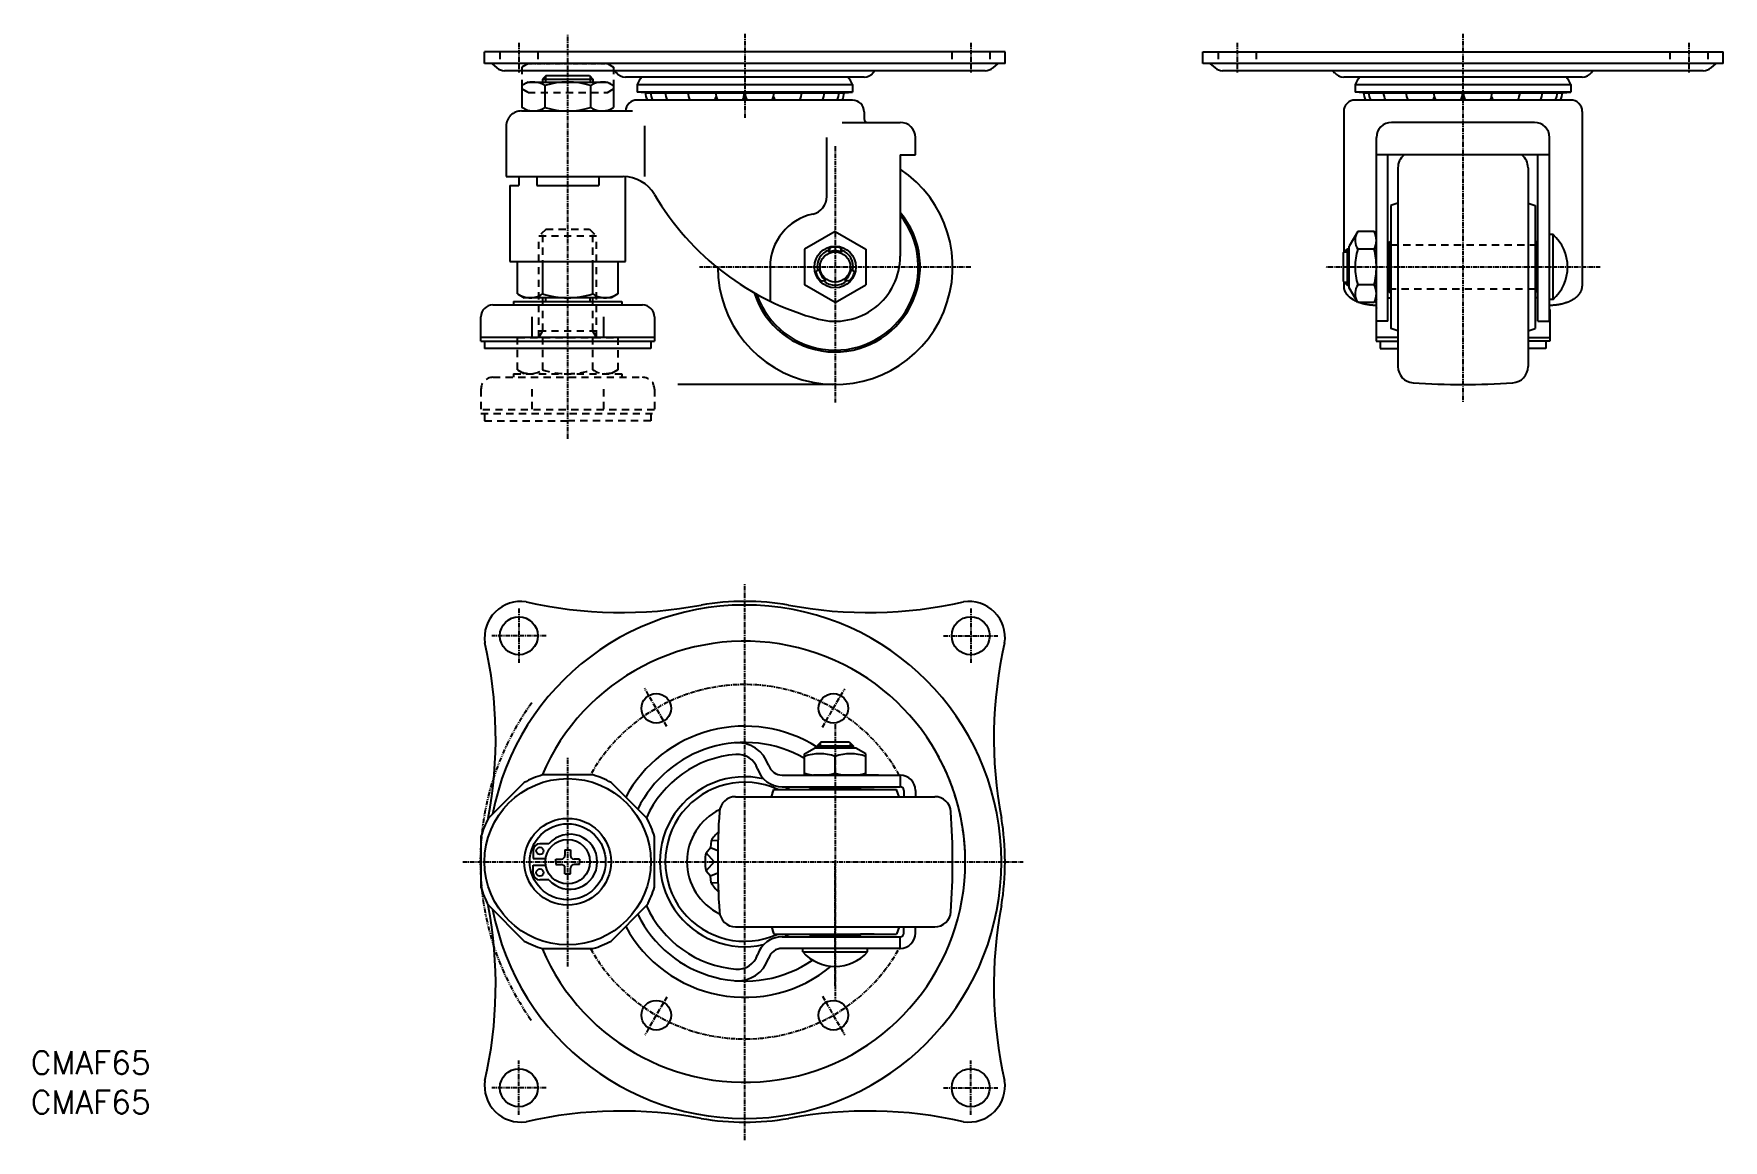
# Model space of a CAD drawing. Extents: x -84 to 383, y -61 to 245.
import ezdxf

# ---------------------------------------------------------------- set-up
doc = ezdxf.new("R2010")
doc.units = 0
for name, pattern in [('CENTER', [2, 1.25, -0.25, 0.25, -0.25]), ('DASHED', [3.5, 2, -1.5]), ('PHANTOM', [2.5, 1.25, -0.25, 0.25, -0.25, 0.25, -0.25])]:
    doc.linetypes.add(name, pattern=pattern)
doc.layers.get('0').update_dxf_attribs({"linetype": 'CONTINUOUS'})
doc.layers.add('CENTER', color=1, linetype='CENTER')
doc.styles.get("Standard").update_dxf_attribs({"font": 'txt.shx', "bigfont": 'bigfont.shx'})

msp = doc.modelspace()

# ---------------------------------------------------------------- linework, layer by layer
at = {"color": 7, "linetype": 'CONTINUOUS'}
for p, q in [((184.48, 239.69), (40.48, 239.69)), ((40.48, 236.49), (40.48, 239.69)), ((184.48, 236.49), (184.48, 239.69)), ((239.17, 236.49), (239.17, 239.69)), ((239.17, 239.69), (383.17, 239.69)), ((383.17, 236.49), (383.17, 239.69)), ((184.48, 236.49), (40.48, 236.49)), ((42.48, 236.49), (43.89, 235.27)), ((178.98, 234.49), (45.98, 234.49)), ((76.52, 234.49), (76.95, 233.93)), ((148.44, 234.49), (148.02, 233.93)), ((182.48, 236.49), (181.08, 235.27)), ((383.17, 236.49), (239.17, 236.49)), ((241.17, 236.49), (242.58, 235.27)), ((377.67, 234.49), (244.67, 234.49)), ((275.21, 234.49), (275.64, 233.93)), ((347.13, 234.49), (346.71, 233.93)), ((381.17, 236.49), (379.77, 235.27)), ((52.51, 231.35), (50.78, 230.35)), ((50.78, 230.35), (50.78, 224.35)), ((52.51, 231.35), (74.46, 231.35)), ((57.48, 233.15), (56.48, 232.15)), ((56.48, 232.15), (56.48, 231.35)), ((57.13, 230.35), (57.13, 224.35)), ((57.48, 233.15), (69.48, 233.15)), ((69.48, 233.15), (70.48, 232.15)), ((69.83, 230.35), (69.83, 224.35)), ((70.48, 232.15), (70.48, 231.35)), ((74.46, 231.35), (74.48, 231.35)), ((74.46, 231.35), (76.19, 230.35)), ((76.19, 230.35), (76.19, 224.35)), ((145.48, 232.69), (79.48, 232.69)), ((82.68, 230.65), (142.28, 230.65)), ((82.68, 230.65), (82.68, 228.54)), ((142.28, 230.65), (142.28, 228.54)), ((344.17, 232.69), (278.17, 232.69)), ((281.37, 230.65), (340.97, 230.65)), ((281.37, 230.65), (281.37, 228.54)), ((340.97, 230.65), (340.97, 228.54)), ((142.28, 228.54), (82.68, 228.54)), ((84.79, 228.39), (82.68, 228.54)), ((142.28, 226.35), (82.68, 226.35)), ((84.79, 228.39), (140.17, 228.39)), ((104.72, 226.85), (104.42, 226.85)), ((112.88, 226.85), (112.09, 226.85)), ((112.48, 227.39), (112.26, 227.39)), ((112.48, 227.39), (112.71, 227.39)), ((120.55, 226.85), (120.25, 226.85)), ((140.17, 228.39), (142.28, 228.54)), ((340.97, 228.54), (281.37, 228.54)), ((283.48, 228.39), (281.37, 228.54)), ((340.97, 226.35), (281.37, 226.35)), ((283.48, 228.39), (338.86, 228.39)), ((303.4, 226.85), (303.11, 226.85)), ((311.57, 226.85), (310.78, 226.85)), ((311.17, 227.39), (310.95, 227.39)), ((311.17, 227.39), (311.39, 227.39)), ((319.24, 226.85), (318.94, 226.85)), ((338.86, 228.39), (340.97, 228.54)), ((50.68, 223.35), (81.41, 223.35)), ((52.51, 223.35), (50.78, 224.35)), ((74.46, 223.35), (76.19, 224.35)), ((139.39, 220.19), (155.48, 220.19)), ((145.48, 223.15), (145.48, 221.19)), ((278.17, 223.19), (278.17, 184.24)), ((330.92, 220.19), (291.42, 220.19)), ((344.17, 223.19), (344.17, 174.85)), ((46.48, 219.19), (46.48, 205.19)), ((84.82, 205.19), (84.82, 219.19)), ((135.19, 199.72), (135.19, 215.99)), ((159.68, 211.19), (159.68, 215.99)), ((287.22, 165.19), (287.22, 215.99)), ((335.12, 165.19), (335.12, 215.99)), ((155.48, 211.19), (155.48, 183.19)), ((155.48, 211.19), (159.68, 211.19)), ((335.12, 211.19), (287.22, 211.19)), ((290.42, 165.19), (290.42, 211.19)), ((331.92, 165.19), (331.92, 211.19)), ((293.17, 207.65), (293.17, 152.65)), ((329.17, 207.65), (329.17, 152.65)), ((46.48, 205.19), (78.86, 205.19)), ((47.48, 202.69), (47.48, 181.69)), ((47.48, 202.69), (49.98, 202.69)), ((49.98, 205.19), (49.98, 202.69)), ((54.9, 205.19), (54.9, 202.69)), ((54.9, 202.69), (72.07, 202.69)), ((72.07, 205.19), (72.07, 202.69)), ((79.48, 181.69), (79.48, 205.17)), ((293.17, 197.85), (291.17, 197.19)), ((291.17, 197.19), (291.17, 163.19)), ((329.17, 197.85), (331.17, 197.19)), ((331.17, 197.19), (331.17, 163.19)), ((137.48, 190), (128.98, 185.09)), ((137.48, 190), (145.98, 185.09)), ((282.07, 190), (279.72, 185.94)), ((286.64, 190), (282.07, 190)), ((287.22, 189), (286.64, 190)), ((290.67, 186.99), (290.92, 187.24)), ((290.67, 173.39), (290.67, 186.99)), ((290.92, 187.24), (290.92, 173.14)), ((290.92, 187.24), (291.17, 187.24)), ((291.17, 190.99), (291.17, 187.24)), ((331.17, 187.24), (331.42, 187.24)), ((331.42, 187.24), (331.42, 173.14)), ((331.67, 186.99), (331.42, 187.24)), ((331.67, 173.39), (331.67, 186.99)), ((336.09, 189.15), (335.12, 189.15)), ((336.09, 171.22), (336.09, 189.15)), ((128.98, 185.09), (128.98, 175.28)), ((135.73, 184.87), (135.98, 185.48)), ((135.98, 185.48), (135.73, 184.33)), ((135.73, 184.33), (135.73, 184.87)), ((138.98, 185.48), (139.23, 184.87)), ((138.98, 185.48), (139.23, 184.33)), ((139.23, 184.87), (139.23, 184.33)), ((145.98, 185.09), (145.98, 175.28)), ((278.12, 184.19), (279.12, 185.19)), ((278.12, 176.19), (278.12, 184.19)), ((279.12, 185.19), (279.72, 185.19)), ((279.72, 174.44), (279.72, 185.94)), ((286.64, 185.09), (282.07, 185.09)), ((290.42, 186.19), (290.67, 186.19)), ((331.67, 186.19), (331.92, 186.19)), ((47.48, 181.69), (79.48, 181.69)), ((49.63, 172.76), (49.63, 181.69)), ((56.56, 172.76), (56.56, 181.69)), ((70.41, 172.76), (70.41, 181.69)), ((77.34, 181.69), (77.34, 172.76)), ((119.48, 180.19), (119.48, 170.75)), ((132.15, 178.84), (133.02, 179.63)), ((132.15, 178.84), (132.55, 179.36)), ((132.55, 179.36), (133.02, 179.63)), ((141.95, 179.63), (142.41, 179.36)), ((142.82, 178.84), (141.95, 179.63)), ((142.41, 179.36), (142.82, 178.84)), ((137.48, 170.37), (128.98, 175.28)), ((133.65, 176.24), (134.77, 176.6)), ((134.3, 176.33), (133.65, 176.24)), ((134.77, 176.6), (134.3, 176.33)), ((137.48, 170.37), (145.98, 175.28)), ((140.66, 176.33), (140.2, 176.6)), ((141.32, 176.24), (140.2, 176.6)), ((141.32, 176.24), (140.66, 176.33)), ((278.12, 176.19), (279.12, 175.19)), ((278.17, 176.14), (278.17, 174.85)), ((279.12, 175.19), (279.72, 175.19)), ((282.07, 170.37), (279.72, 174.44)), ((286.64, 175.28), (282.07, 175.28)), ((290.67, 174.19), (290.42, 174.19)), ((290.67, 173.39), (290.92, 173.14)), ((290.92, 173.14), (291.17, 173.14)), ((331.17, 173.14), (331.42, 173.14)), ((331.67, 173.39), (331.42, 173.14)), ((331.92, 174.19), (331.67, 174.19)), ((42.78, 169.69), (84.18, 169.69)), ((48.48, 170.69), (78.48, 170.69)), ((48.48, 170.69), (48.48, 169.69)), ((49.63, 172.76), (51.48, 171.69)), ((75.48, 171.69), (51.48, 171.69)), ((57.33, 171.69), (57.33, 170.69)), ((69.63, 171.69), (69.63, 170.69)), ((77.34, 172.76), (75.48, 171.69)), ((78.48, 170.69), (78.48, 169.69)), ((280.03, 171.7), (280.75, 171.22)), ((286.64, 170.37), (282.07, 170.37)), ((287.22, 171.38), (286.64, 170.37)), ((287.17, 168.39), (287.17, 159.69)), ((290.42, 171.69), (291.17, 171.69)), ((331.92, 171.69), (331.17, 171.69)), ((336.09, 171.22), (335.12, 171.22)), ((335.17, 168.36), (335.17, 159.69)), ((53.54, 166.39), (53.54, 160.69)), ((73.42, 166.39), (73.42, 160.69)), ((290.42, 165.19), (287.22, 165.19)), ((331.92, 165.19), (335.12, 165.19)), ((87.48, 160.69), (39.48, 160.69)), ((39.48, 159.69), (87.48, 159.69)), ((40.5, 159.69), (40.5, 157.69)), ((86.46, 159.69), (86.46, 157.69)), ((293.17, 160.69), (287.17, 160.69)), ((287.17, 159.69), (293.17, 159.69)), ((288.26, 159.69), (288.26, 157.69)), ((293.17, 162.52), (291.17, 163.19)), ((329.17, 162.52), (331.17, 163.19)), ((329.17, 160.69), (335.17, 160.69)), ((335.17, 159.69), (329.17, 159.69)), ((334.09, 159.69), (334.09, 157.69)), ((335.17, 160.69), (335.17, 159.69)), ((86.46, 157.69), (40.5, 157.69)), ((288.26, 157.69), (293.17, 157.69)), ((334.09, 157.69), (329.17, 157.69)), ((128.98, 45.57), (131.73, 47.16)), ((143.23, 47.16), (131.73, 47.16)), ((133.48, 48.76), (132.48, 47.76)), ((132.48, 47.76), (132.48, 47.16)), ((141.48, 48.76), (133.48, 48.76)), ((141.48, 48.76), (142.48, 47.76)), ((142.48, 47.76), (142.48, 47.16)), ((145.98, 45.57), (143.23, 47.16)), ((128.98, 39.66), (128.98, 45.57)), ((137.48, 40.24), (137.48, 44.81)), ((145.98, 39.66), (145.98, 45.57)), ((122.84, 39.66), (155.48, 39.66)), ((149.45, 39.66), (131.51, 39.66)), ((155.48, 39.66), (155.48, 36.46)), ((109.95, 33.71), (165.02, 33.71)), ((119.82, 33.71), (120.48, 35.71)), ((120.15, 34.71), (120.48, 35.71)), ((120.48, 35.71), (154.48, 35.71)), ((120.48, 35.71), (154.48, 35.71)), ((122.84, 36.46), (155.48, 36.46)), ((126.68, 35.71), (130.43, 35.71)), ((130.68, 36.21), (130.43, 35.96)), ((130.68, 36.21), (130.43, 35.96)), ((130.43, 35.96), (144.53, 35.96)), ((130.43, 35.71), (130.43, 35.96)), ((130.43, 35.71), (130.43, 35.96)), ((130.68, 36.21), (144.28, 36.21)), ((131.48, 36.46), (131.48, 36.21)), ((131.48, 36.46), (131.48, 36.21)), ((143.48, 36.46), (143.48, 36.21)), ((143.48, 36.46), (143.48, 36.21)), ((143.48, 36.46), (143.48, 36.21)), ((143.48, 36.46), (143.48, 36.21)), ((144.28, 36.21), (144.53, 35.96)), ((144.28, 36.21), (144.53, 35.96)), ((144.53, 35.71), (144.53, 35.96)), ((144.53, 35.71), (144.53, 35.96)), ((148.28, 35.71), (144.53, 35.71)), ((155.15, 33.71), (154.48, 35.71)), ((156.48, 35.46), (156.48, 33.71)), ((159.68, 35.46), (159.68, 33.71)), ((53.92, 18.83), (53.92, 16.64)), ((58.29, 20.71), (55.8, 20.71)), ((62.73, 19.01), (64.23, 19.01)), ((62.73, 19.01), (62.73, 17.46)), ((64.23, 19.01), (64.23, 17.46)), ((101.77, 18.21), (103.01, 19.63)), ((103.14, 21.51), (103.01, 19.63)), ((103.01, 19.63), (105.01, 18.8)), ((105.07, 21.63), (103.14, 21.51)), ((53.92, 16.64), (57.41, 16.64)), ((53.92, 14.77), (57.41, 14.77)), ((53.92, 12.58), (53.92, 14.77)), ((60.18, 16.46), (61.73, 16.46)), ((60.18, 15.71), (60.18, 16.46)), ((60.18, 15.71), (60.18, 14.96)), ((60.18, 14.96), (61.73, 14.96)), ((66.78, 16.46), (65.23, 16.46)), ((66.78, 14.96), (65.23, 14.96)), ((66.78, 16.46), (66.78, 15.71)), ((66.78, 14.96), (66.78, 15.71)), ((103.98, 15.71), (101.77, 18.21)), ((103.98, 15.71), (101.77, 13.21)), ((103.98, 15.71), (104.98, 15.71)), ((103.98, 15.71), (104.98, 15.71)), ((58.29, 10.71), (55.8, 10.71)), ((62.73, 12.41), (62.73, 13.96)), ((62.73, 12.41), (64.23, 12.41)), ((64.23, 12.41), (64.23, 13.96)), ((101.77, 13.21), (103.01, 11.78)), ((103.01, 11.78), (105.01, 12.61)), ((103.14, 9.9), (103.01, 11.78)), ((105.07, 9.78), (103.14, 9.9)), ((109.95, -2.29), (165.02, -2.29)), ((119.82, -2.29), (120.48, -4.29)), ((120.15, -3.29), (120.48, -4.29)), ((120.48, -4.29), (154.48, -4.29)), ((120.48, -4.29), (154.48, -4.29)), ((126.68, -4.29), (130.43, -4.29)), ((130.43, -4.29), (130.43, -4.54)), ((130.43, -4.29), (130.43, -4.54)), ((130.43, -4.54), (144.53, -4.54)), ((130.68, -4.79), (130.43, -4.54)), ((130.68, -4.79), (130.43, -4.54)), ((144.28, -4.79), (144.53, -4.54)), ((144.28, -4.79), (144.53, -4.54)), ((148.28, -4.29), (144.53, -4.29)), ((144.53, -4.29), (144.53, -4.54)), ((144.53, -4.29), (144.53, -4.54)), ((155.15, -2.29), (154.48, -4.29)), ((156.48, -4.04), (156.48, -2.29)), ((159.68, -4.04), (159.68, -2.29)), ((122.84, -5.04), (155.48, -5.04)), ((155.48, -8.24), (122.84, -8.24)), ((128.51, -9.22), (128.51, -8.24)), ((128.51, -9.22), (146.45, -9.22)), ((130.68, -4.79), (144.28, -4.79)), ((131.48, -5.04), (131.48, -4.79)), ((131.48, -5.04), (131.48, -4.79)), ((143.48, -5.04), (143.48, -4.79)), ((143.48, -5.04), (143.48, -4.79)), ((143.48, -5.04), (143.48, -4.79)), ((143.48, -5.04), (143.48, -4.79)), ((146.45, -9.22), (146.45, -8.24)), ((155.48, -8.24), (155.48, -5.04))]:
    msp.add_line(p, q, dxfattribs=at)
at = {"color": 3, "linetype": 'DASHED'}
for p, q in [((44.73, 239.69), (44.73, 236.49)), ((55.23, 239.69), (55.23, 236.49)), ((169.73, 239.69), (169.73, 236.49)), ((180.23, 239.69), (180.23, 236.49)), ((243.42, 239.69), (243.42, 236.49)), ((253.92, 239.69), (253.92, 236.49)), ((368.42, 239.69), (368.42, 236.49)), ((378.92, 239.69), (378.92, 236.49)), ((52.51, 236.49), (50.78, 235.49)), ((50.78, 235.49), (50.78, 229.48)), ((74.46, 236.49), (76.19, 235.49)), ((76.19, 235.49), (76.19, 229.48)), ((52.51, 228.49), (50.78, 229.48)), ((74.46, 228.49), (76.19, 229.48)), ((52.51, 228.49), (74.46, 228.49)), ((57.48, 190.69), (55.48, 188.69)), ((71.48, 188.69), (55.48, 188.69)), ((55.48, 160.69), (55.48, 188.69)), ((56.57, 162.56), (56.57, 189.77)), ((57.48, 190.69), (69.48, 190.69)), ((69.48, 190.69), (71.48, 188.69)), ((70.4, 162.56), (70.4, 189.77)), ((71.48, 160.69), (71.48, 188.69)), ((331.67, 186.19), (290.67, 186.19)), ((290.67, 174.19), (331.67, 174.19)), ((49.63, 160.69), (77.34, 160.69)), ((49.63, 151.76), (49.63, 160.69)), ((55.48, 162.56), (71.48, 162.56)), ((55.48, 160.69), (56.57, 162.56)), ((56.56, 151.76), (56.56, 160.69)), ((71.48, 160.69), (70.4, 162.56)), ((70.41, 151.76), (70.41, 160.69)), ((77.34, 160.69), (77.34, 151.76)), ((42.78, 149.69), (84.18, 149.69)), ((48.48, 150.69), (78.48, 150.69)), ((48.48, 150.69), (48.48, 149.69)), ((49.63, 151.76), (51.48, 150.69)), ((77.34, 151.76), (75.48, 150.69)), ((78.48, 150.69), (78.48, 149.69)), ((39.48, 146.39), (39.48, 139.69)), ((53.54, 146.39), (53.54, 140.69)), ((73.42, 146.39), (73.42, 140.69)), ((87.48, 146.39), (87.48, 139.69)), ((87.48, 140.69), (39.48, 140.69)), ((39.48, 139.69), (87.48, 139.69)), ((40.5, 139.69), (40.5, 137.69)), ((40.5, 137.69), (63.48, 137.69)), ((86.46, 137.69), (63.48, 137.69)), ((86.46, 139.69), (86.46, 137.69))]:
    msp.add_line(p, q, dxfattribs=at)
at = {"color": 3, "linetype": 'PHANTOM'}
msp.add_line((52.51, 236.49), (74.46, 236.49), dxfattribs=at)
at = {"color": 3, "linetype": 'CONTINUOUS'}
for p, q in [((56.48, 232.15), (70.48, 232.15)), ((57.3, 232.96), (57.3, 231.35)), ((69.67, 232.96), (69.67, 231.35)), ((278.31, 184.37), (279.72, 184.37)), ((279.12, 185.19), (279.12, 175.19)), ((278.31, 176), (279.72, 176)), ((137.48, 147.69), (93.98, 147.69)), ((132.48, 47.76), (142.48, 47.76)), ((133.3, 48.57), (133.3, 47.16)), ((141.67, 48.57), (141.67, 47.16))]:
    msp.add_line(p, q, dxfattribs=at)
for p, q in [((39.48, 159.69), (39.48, 166.39)), ((87.48, 166.39), (87.48, 159.69))]:
    msp.add_line(p, q)
at = {"color": 7, "linetype": 'CONTINUOUS'}
for points in [[(51.46, 37.63), (41.56, 27.73)], [(70.48, 39.71), (56.48, 39.71)], [(85.4, 27.73), (75.5, 37.63)], [(39.48, 22.71), (39.48, 8.71)], [(87.48, 8.71), (87.48, 22.71)], [(41.56, 3.68), (51.46, -6.21)], [(75.5, -6.21), (85.4, 3.68)], [(56.48, -8.29), (70.48, -8.29)]]:
    msp.add_lwpolyline(points, dxfattribs=at)
for points in [[(278.17, 174.85, 0), (278.17, 174.82, 0), (278.17, 174.8, 0), (278.17, 174.77, 0), (278.17, 174.74, 0), (278.18, 174.71, 0), (278.18, 174.69, 0), (278.18, 174.66, 0), (278.18, 174.63, 0), (278.18, 174.6, 0), (278.18, 174.58, 0), (278.19, 174.55, 0), (278.19, 174.52, 0), (278.19, 174.5, 0), (278.2, 174.47, 0), (278.2, 174.44, 0), (278.2, 174.42, 0), (278.21, 174.39, 0), (278.21, 174.36, 0), (278.22, 174.33, 0), (278.22, 174.31, 0), (278.23, 174.28, 0), (278.23, 174.25, 0), (278.24, 174.23, 0), (278.24, 174.2, 0), (278.25, 174.17, 0), (278.26, 174.15, 0), (278.26, 174.12, 0), (278.27, 174.09, 0), (278.28, 174.06, 0), (278.28, 174.04, 0), (278.29, 174.01, 0), (278.3, 173.98, 0), (278.31, 173.96, 0), (278.31, 173.93, 0), (278.32, 173.9, 0), (278.33, 173.88, 0), (278.34, 173.85, 0), (278.35, 173.82, 0), (278.36, 173.8, 0), (278.37, 173.77, 0), (278.38, 173.74, 0), (278.39, 173.72, 0), (278.4, 173.69, 0), (278.41, 173.66, 0), (278.42, 173.64, 0), (278.43, 173.61, 0), (278.44, 173.59, 0), (278.46, 173.56, 0), (278.47, 173.53, 0), (278.48, 173.51, 0), (278.49, 173.48, 0), (278.5, 173.45, 0), (278.52, 173.43, 0), (278.53, 173.4, 0), (278.54, 173.38, 0), (278.56, 173.35, 0), (278.57, 173.32, 0), (278.59, 173.3, 0), (278.6, 173.27, 0), (278.62, 173.25, 0), (278.63, 173.22, 0), (278.64, 173.19, 0), (278.66, 173.17, 0), (278.68, 173.14, 0), (278.69, 173.12, 0), (278.71, 173.09, 0), (278.72, 173.07, 0), (278.74, 173.04, 0), (278.76, 173.01, 0), (278.77, 172.99, 0), (278.79, 172.96, 0), (278.81, 172.94, 0), (278.82, 172.91, 0), (278.84, 172.89, 0), (278.86, 172.86, 0), (278.88, 172.84, 0), (278.9, 172.81, 0), (278.92, 172.79, 0), (278.94, 172.76, 0), (278.95, 172.74, 0), (278.97, 172.71, 0), (278.99, 172.69, 0), (279.01, 172.66, 0), (279.03, 172.64, 0), (279.05, 172.62, 0), (279.07, 172.59, 0), (279.09, 172.57, 0), (279.12, 172.54, 0), (279.14, 172.52, 0), (279.16, 172.49, 0), (279.18, 172.47, 0), (279.2, 172.44, 0), (279.22, 172.42, 0), (279.25, 172.4, 0), (279.27, 172.37, 0), (279.29, 172.35, 0), (279.31, 172.32, 0), (279.34, 172.3, 0), (279.36, 172.28, 0), (279.38, 172.25, 0), (279.41, 172.23, 0), (279.43, 172.21, 0), (279.45, 172.18, 0), (279.48, 172.16, 0), (279.5, 172.14, 0), (279.53, 172.11, 0), (279.55, 172.09, 0), (279.58, 172.07, 0), (279.61, 172.04, 0), (279.63, 172.02, 0), (279.66, 172, 0), (279.68, 171.98, 0), (279.71, 171.95, 0), (279.74, 171.93, 0), (279.76, 171.91, 0), (279.79, 171.89, 0), (279.82, 171.86, 0), (279.84, 171.84, 0), (279.87, 171.82, 0), (279.9, 171.8, 0), (279.93, 171.78, 0), (279.95, 171.75, 0), (279.98, 171.73, 0), (280.01, 171.71, 0), (280.04, 171.69, 0), (280.07, 171.67, 0), (280.1, 171.65, 0), (280.13, 171.62, 0)], [(335.12, 169.66, 0), (335.23, 169.66, 0), (335.34, 169.66, 0), (335.45, 169.66, 0), (335.57, 169.66, 0), (335.68, 169.66, 0), (335.79, 169.67, 0), (335.9, 169.67, 0), (336.01, 169.68, 0), (336.12, 169.69, 0), (336.23, 169.69, 0), (336.34, 169.7, 0), (336.45, 169.71, 0), (336.56, 169.72, 0), (336.67, 169.73, 0), (336.78, 169.74, 0), (336.89, 169.75, 0), (337, 169.77, 0), (337.11, 169.78, 0), (337.21, 169.8, 0), (337.32, 169.81, 0), (337.43, 169.83, 0), (337.54, 169.84, 0), (337.64, 169.86, 0), (337.75, 169.88, 0), (337.86, 169.9, 0), (337.96, 169.92, 0), (338.07, 169.94, 0), (338.17, 169.96, 0), (338.27, 169.98, 0), (338.38, 170, 0), (338.48, 170.03, 0), (338.58, 170.05, 0), (338.69, 170.07, 0), (338.79, 170.1, 0), (338.89, 170.13, 0), (338.99, 170.15, 0), (339.09, 170.18, 0), (339.19, 170.21, 0), (339.29, 170.24, 0), (339.39, 170.27, 0), (339.49, 170.3, 0), (339.58, 170.33, 0), (339.68, 170.36, 0), (339.77, 170.39, 0), (339.87, 170.43, 0), (339.96, 170.46, 0), (340.06, 170.5, 0), (340.15, 170.53, 0), (340.24, 170.57, 0), (340.33, 170.6, 0), (340.42, 170.64, 0), (340.51, 170.68, 0), (340.6, 170.72, 0), (340.69, 170.75, 0), (340.78, 170.79, 0), (340.86, 170.83, 0), (340.95, 170.88, 0), (341.03, 170.92, 0), (341.12, 170.96, 0), (341.2, 171, 0), (341.28, 171.04, 0), (341.36, 171.09, 0), (341.44, 171.13, 0), (341.52, 171.18, 0), (341.6, 171.22, 0), (341.68, 171.27, 0), (341.75, 171.31, 0), (341.83, 171.36, 0), (341.9, 171.41, 0), (341.98, 171.46, 0), (342.05, 171.5, 0), (342.12, 171.55, 0), (342.19, 171.6, 0), (342.26, 171.65, 0), (342.32, 171.71, 0), (342.39, 171.75, 0), (342.46, 171.81, 0), (342.52, 171.86, 0), (342.58, 171.91, 0), (342.65, 171.96, 0), (342.71, 172.02, 0), (342.77, 172.07, 0), (342.83, 172.12, 0), (342.88, 172.18, 0), (342.94, 172.23, 0), (343, 172.29, 0), (343.05, 172.34, 0), (343.1, 172.4, 0), (343.15, 172.46, 0), (343.21, 172.51, 0), (343.25, 172.57, 0), (343.3, 172.63, 0), (343.35, 172.69, 0), (343.4, 172.75, 0), (343.44, 172.8, 0), (343.48, 172.86, 0), (343.52, 172.92, 0), (343.57, 172.98, 0), (343.61, 173.04, 0), (343.64, 173.1, 0), (343.68, 173.16, 0), (343.71, 173.22, 0), (343.75, 173.28, 0), (343.78, 173.34, 0), (343.81, 173.4, 0), (343.84, 173.47, 0), (343.87, 173.53, 0), (343.9, 173.59, 0), (343.93, 173.65, 0), (343.95, 173.71, 0), (343.98, 173.77, 0), (344, 173.84, 0), (344.02, 173.9, 0), (344.04, 173.96, 0), (344.06, 174.03, 0), (344.07, 174.09, 0), (344.09, 174.15, 0), (344.1, 174.21, 0), (344.12, 174.28, 0), (344.13, 174.34, 0), (344.14, 174.4, 0), (344.15, 174.47, 0), (344.15, 174.53, 0), (344.16, 174.59, 0), (344.17, 174.66, 0), (344.17, 174.72, 0), (344.17, 174.79, 0), (344.17, 174.85, 0)], [(280.75, 171.22, 0), (280.79, 171.2, 0), (280.83, 171.17, 0), (280.87, 171.15, 0), (280.91, 171.13, 0), (280.95, 171.1, 0), (280.99, 171.08, 0), (281.03, 171.06, 0), (281.07, 171.04, 0), (281.11, 171.02, 0), (281.15, 171, 0), (281.2, 170.97, 0), (281.24, 170.95, 0), (281.28, 170.93, 0), (281.32, 170.91, 0), (281.37, 170.89, 0), (281.41, 170.87, 0), (281.45, 170.85, 0), (281.5, 170.83, 0), (281.54, 170.81, 0), (281.58, 170.79, 0), (281.63, 170.77, 0), (281.67, 170.75, 0), (281.72, 170.73, 0), (281.76, 170.71, 0), (281.81, 170.69, 0), (281.85, 170.67, 0), (281.9, 170.65, 0), (281.94, 170.63, 0), (281.99, 170.61, 0), (282.04, 170.59, 0), (282.08, 170.57, 0), (282.13, 170.56, 0), (282.18, 170.54, 0), (282.22, 170.52, 0), (282.27, 170.5, 0), (282.32, 170.48, 0), (282.37, 170.47, 0), (282.41, 170.45, 0), (282.46, 170.43, 0), (282.51, 170.42, 0), (282.56, 170.4, 0), (282.61, 170.38, 0), (282.65, 170.37, 0), (282.7, 170.35, 0), (282.75, 170.33, 0), (282.8, 170.32, 0), (282.85, 170.3, 0), (282.9, 170.29, 0), (282.95, 170.27, 0), (283, 170.26, 0), (283.05, 170.24, 0), (283.1, 170.23, 0), (283.15, 170.21, 0), (283.2, 170.2, 0), (283.25, 170.18, 0), (283.3, 170.17, 0), (283.35, 170.16, 0), (283.4, 170.14, 0), (283.45, 170.13, 0), (283.5, 170.11, 0), (283.55, 170.1, 0), (283.61, 170.09, 0), (283.66, 170.07, 0), (283.71, 170.06, 0), (283.76, 170.05, 0), (283.81, 170.04, 0), (283.87, 170.03, 0), (283.92, 170.01, 0), (283.97, 170, 0), (284.02, 169.99, 0), (284.08, 169.98, 0), (284.13, 169.97, 0), (284.18, 169.96, 0), (284.24, 169.95, 0), (284.29, 169.94, 0), (284.34, 169.93, 0), (284.4, 169.91, 0), (284.45, 169.9, 0), (284.5, 169.9, 0), (284.56, 169.88, 0), (284.61, 169.88, 0), (284.67, 169.87, 0), (284.72, 169.86, 0), (284.77, 169.85, 0), (284.83, 169.84, 0), (284.88, 169.83, 0), (284.94, 169.82, 0), (284.99, 169.81, 0), (285.05, 169.81, 0), (285.1, 169.8, 0), (285.16, 169.79, 0), (285.21, 169.78, 0), (285.27, 169.78, 0), (285.32, 169.77, 0), (285.38, 169.76, 0), (285.43, 169.76, 0), (285.49, 169.75, 0), (285.54, 169.75, 0), (285.6, 169.74, 0), (285.65, 169.73, 0), (285.71, 169.73, 0), (285.76, 169.72, 0), (285.82, 169.72, 0), (285.88, 169.71, 0), (285.93, 169.71, 0), (285.99, 169.7, 0), (286.04, 169.7, 0), (286.1, 169.69, 0), (286.15, 169.69, 0), (286.21, 169.69, 0), (286.27, 169.68, 0), (286.32, 169.68, 0), (286.38, 169.68, 0), (286.43, 169.68, 0), (286.49, 169.67, 0), (286.55, 169.67, 0), (286.6, 169.67, 0), (286.66, 169.66, 0), (286.71, 169.66, 0), (286.77, 169.66, 0), (286.83, 169.66, 0), (286.88, 169.66, 0), (286.94, 169.66, 0), (287, 169.66, 0), (287.05, 169.66, 0), (287.11, 169.66, 0), (287.17, 169.66, 0), (287.22, 169.66, 0)]]:
    msp.add_polyline3d(points, dxfattribs=at)
for centre, radius in [((137.48, 180.19), 5.75), ((137.48, 180.19), 4.19), ((49.98, 78.21), 5.25), ((174.98, 78.21), 5.25), ((87.98, 58.14), 4.1), ((136.98, 58.14), 4.1), ((63.48, 15.71), 23), ((55.8, 18.71), 1), ((55.8, 12.71), 1), ((87.98, -26.73), 4.1), ((136.98, -26.73), 4.1), ((49.98, -46.79), 5.25), ((174.98, -46.79), 5.25)]:
    msp.add_circle(centre, radius, dxfattribs=at)
for radius in [12, 10.5, 6.15]:
    msp.add_circle((63.48, 15.71), radius)
for centre, radius, start, end in [((45.98, 237.69), 3.2, 229.0574, 270), ((79.48, 235.89), 3.2, 217.5861, 270), ((145.48, 235.89), 3.2, 270, 322.4139), ((178.98, 237.69), 3.2, 270, 310.9426), ((244.67, 237.69), 3.2, 229.0574, 270), ((278.17, 235.89), 3.2, 217.5861, 270), ((344.17, 235.89), 3.2, 270, 322.4139), ((377.67, 237.69), 3.2, 270, 310.9426), ((53.96, 225.8), 5.55, 55.1167, 115.1167), ((63.48, 210.64), 20.71, 72.1448, 107.8552), ((73.01, 225.8), 5.55, 64.8833, 124.8833), ((88.98, 228.09), 6.8, 137.4315, 157.8912), ((135.98, 228.09), 6.8, 22.1088, 42.5685), ((287.67, 228.09), 6.8, 137.4315, 157.8912), ((334.67, 228.09), 6.8, 22.1088, 42.5685), ((82.68, 223.15), 3.2, 90, 176.4167), ((88.98, 228.32), 3.97, 179.0074, 209.7399), ((90.4, 228.32), 3.97, 179.0074, 209.7399), ((94.48, 228.32), 3.97, 179.0074, 209.7399), ((100.73, 228.32), 3.97, 179.0074, 209.7399), ((100.73, 228.32), 3.97, 330.2601, 345.0624), ((108.4, 228.32), 3.97, 179.0074, 209.7399), ((108.4, 228.32), 3.97, 330.2601, 0.9926), ((116.56, 228.32), 3.97, 179.0074, 209.7399), ((116.56, 228.32), 3.97, 330.2601, 0.9926), ((124.23, 228.32), 3.97, 194.9376, 209.7399), ((124.23, 228.32), 3.97, 330.2601, 0.9926), ((130.49, 228.32), 3.97, 330.2601, 0.9926), ((134.57, 228.32), 3.97, 330.2601, 0.9926), ((135.98, 228.32), 3.97, 330.2601, 0.9926), ((142.28, 223.15), 3.2, 0, 90), ((281.34, 223.18), 3.17, 89.4244, 179.9002), ((287.67, 228.32), 3.97, 179.0074, 209.7399), ((289.09, 228.32), 3.97, 179.0074, 209.7399), ((293.17, 228.32), 3.97, 179.0074, 209.7399), ((299.42, 228.32), 3.97, 179.0074, 209.7399), ((299.42, 228.32), 3.97, 330.2601, 345.0624), ((307.09, 228.32), 3.97, 179.0074, 209.7399), ((307.09, 228.32), 3.97, 330.2601, 0.9926), ((315.25, 228.32), 3.97, 179.0074, 209.7399), ((315.25, 228.32), 3.97, 330.2601, 0.9926), ((322.92, 228.32), 3.97, 194.9376, 209.7399), ((322.92, 228.32), 3.97, 330.2601, 0.9926), ((329.17, 228.32), 3.97, 330.2601, 0.9926), ((333.25, 228.32), 3.97, 330.2601, 0.9926), ((334.67, 228.32), 3.97, 330.2601, 0.9926), ((341, 223.18), 3.17, 0.0998, 90.5756), ((50.65, 219.18), 4.17, 89.5619, 179.9242), ((53.96, 228.9), 5.55, 244.8833, 304.8833), ((63.48, 244.06), 20.71, 252.1448, 287.8552), ((73.01, 228.9), 5.55, 235.1167, 295.1167), ((146.48, 221.19), 1, 180, 270), ((155.48, 215.99), 4.2, 0, 90), ((291.42, 215.99), 4.2, 90, 180), ((330.92, 215.99), 4.2, 0, 90), ((297.67, 207.65), 4.5, 128.1566, 180), ((324.67, 207.65), 4.5, 0, 51.8434), ((137.48, 180.19), 32.5, 180.055, 56.3687), ((78.86, 195.19), 10, 30.4567, 90), ((152.13, 238.27), 75, 210.4567, 255.1076), ((130.19, 199.72), 5, 282.4083, 0), ((137.48, 180.19), 23.5, 197.6593, 40.0078), ((137.48, 180.19), 23, 199.0109, 38.5), ((134.48, 180.19), 15, 102.4083, 180), ((285.65, 187.55), 4.34, 154.3842, 214.3842), ((281.75, 187.55), 5.48, 333.3771, 26.6229), ((281.75, 187.55), 5.48, 333.3771, 26.6229), ((328.12, 180.19), 12, 311.6335, 48.3665), ((137.48, 183.19), 18, 255.1076, 0), ((137.48, 180.19), 4.5, 67.1146, 112.8854), ((137.48, 180.19), 5.5, 74.1734, 105.8266), ((297.55, 180.19), 16.24, 162.412, 180), ((266.19, 180.19), 21.03, 0, 13.4935), ((266.19, 180.19), 21.03, 0, 13.4935), ((137.48, 180.19), 5.5, 194.1734, 225.8266), ((137.48, 180.19), 4.5, 187.1146, 232.8854), ((137.48, 180.19), 4.5, 307.1146, 352.8854), ((137.48, 180.19), 5.5, 314.1734, 345.8266), ((297.55, 180.19), 16.24, 180, 197.588), ((266.19, 180.19), 21.03, 346.5065, 0), ((266.19, 180.19), 21.03, 346.5065, 0), ((285.65, 172.82), 4.34, 145.6158, 205.6158), ((281.75, 172.82), 5.48, 333.3771, 26.6229), ((281.75, 172.82), 5.48, 333.3771, 26.6229), ((53.09, 177.82), 6.13, 244.3842, 304.3842), ((63.48, 194.61), 22.93, 252.412, 287.588), ((73.88, 177.82), 6.13, 235.6158, 295.6158), ((290.47, 168.39), 3.3, 170.0134, 179.9998), ((331.87, 168.36), 3.3, 0.0002, 9.9866), ((297.67, 152.65), 4.5, 180, 266.0404), ((324.67, 152.65), 4.5, 273.9596, 0), ((311.17, 347.69), 200, 266.0404, 273.9596), ((50.48, 77.71), 10, 81.4335, 188.5665), ((112.48, 15.71), 71, 190.6932, 169.3068), ((78.34, 203.38), 118.75, 257.1727, 280.7132), ((112.48, 14.71), 73, 80.4804, 99.5196), ((146.63, 203.38), 118.75, 259.2868, 282.8273), ((174.48, 77.71), 10, 351.4335, 98.5665), ((-75.19, 49.85), 118.75, 349.2868, 12.8273), ((112.48, 15.71), 61, 203.1413, 156.8587), ((300.15, 49.85), 118.75, 167.1727, 190.7132), ((112.48, 15.71), 37.5, 57.769, 151.4963), ((112.48, 15.71), 33, 60, 153.8247), ((110.48, 39.62), 9, 18.0754, 94.7803), ((112.48, 15.71), 29.8, 94.7803, 155.9359), ((110.48, 39.62), 5.8, 18.0754, 94.7803), ((122.84, 43.66), 4, 198.0754, 270), ((133.23, 33.29), 12.28, 69.7438, 110.2562), ((141.73, 33.29), 12.28, 69.7438, 110.2562), ((63.48, 15.71), 25, 106.2602, 118.7398), ((63.48, 15.71), 25, 61.2602, 73.7398), ((112.48, 15.71), 23.5, 77.1862, 282.8138), ((112.48, 15.71), 22, 65.38, 294.62), ((122.84, 43.66), 7.2, 198.0754, 270), ((133.23, 55.5), 15.85, 254.4429, 285.5571), ((141.73, 55.5), 15.85, 254.4429, 285.5571), ((155.48, 35.46), 4.2, 0, 90), ((109.95, 29.21), 4.5, 90, 176.0404), ((112.48, 15.71), 23.5, 58.3276, 62.0038), ((155.48, 35.46), 1, 0, 90), ((165.02, 29.21), 4.5, 3.9596, 90), ((112.48, 15.71), 16, 115.8695, 244.1305), ((304.98, 15.71), 200, 176.0404, 183.9596), ((-30.02, 15.71), 200, 356.0404, 3.9596), ((63.48, 15.71), 25, 151.2602, 163.7398), ((113.48, 15.71), 73, 170.4804, 170.6977), ((63.48, 15.71), 25, 16.2602, 28.7398), ((112.48, 15.71), 11, 131.7997, 148.1366), ((111.48, 15.71), 73, 350.4804, 9.5196), ((55.8, 18.83), 1.88, 90, 180), ((64.05, 15.71), 7.62, 220.9756, 139.0244), ((61.73, 17.46), 1, 270, 0), ((61.73, 13.96), 1, 0, 90), ((65.23, 17.46), 1, 180, 270), ((65.23, 13.96), 1, 90, 180), ((112.48, 15.71), 11, 166.8634, 180), ((112.48, 15.71), 11, 180, 193.1366), ((55.8, 12.58), 1.88, 180, 270), ((112.48, 15.71), 11, 211.8634, 228.2003), ((63.48, 15.71), 25, 196.2602, 208.7398), ((63.48, 15.71), 25, 331.2602, 343.7398), ((-75.19, -18.44), 118.75, 347.1727, 10.7132), ((113.48, 15.71), 73, 189.3023, 189.5196), ((113.48, 15.71), 73, 189.3023, 189.5196), ((112.48, 15.71), 33, 206.1753, 304.5618), ((112.48, 15.71), 29.8, 204.0641, 265.2197), ((109.95, 2.21), 4.5, 183.9596, 270), ((165.02, 2.21), 4.5, 270, 356.0404), ((300.15, -18.44), 118.75, 169.2868, 192.8273), ((112.48, 15.71), 37.5, 208.5037, 309.5881), ((112.48, 15.71), 23.5, 297.9962, 301.6724), ((155.48, -4.04), 4.2, 270, 0), ((155.48, -4.04), 1, 270, 0), ((63.48, 15.71), 25, 241.2602, 253.7398), ((63.48, 15.71), 25, 286.2602, 298.7398), ((122.84, -12.24), 7.2, 90, 161.9246), ((122.84, -12.24), 4, 90, 161.9246), ((137.48, -1.24), 12, 221.6335, 318.3665), ((110.48, -8.21), 9, 265.2197, 341.9246), ((110.48, -8.21), 5.8, 265.2197, 341.9246), ((50.48, -46.29), 10, 171.4335, 278.5665), ((174.48, -46.29), 10, 261.4335, 8.5665), ((78.34, -171.97), 118.75, 79.2868, 102.8273), ((112.48, 16.71), 73, 260.4804, 279.5196), ((146.63, -171.97), 118.75, 77.1727, 100.7132)]:
    msp.add_arc(centre, radius, start, end, dxfattribs=at)
at = {"color": 3, "linetype": 'CONTINUOUS'}
for start, end in [(110.4873, 189.5127), (350.4873, 69.5127), (230.4873, 309.5127)]:
    msp.add_arc((137.48, 180.19), 5, start, end, dxfattribs=at)
for centre, start, end in [((42.78, 166.39), 90, 180), ((84.18, 166.39), 0, 90)]:
    msp.add_arc(centre, 3.3, start, end)
at = {"color": 3, "linetype": 'DASHED'}
for centre, radius, start, end in [((42.78, 146.39), 3.3, 90, 179.9998), ((53.09, 156.82), 6.13, 244.3842, 304.3842), ((63.48, 173.61), 22.93, 252.412, 287.588), ((73.88, 156.82), 6.13, 235.6158, 295.6158), ((84.18, 146.39), 3.3, 0.0002, 90.0001)]:
    msp.add_arc(centre, radius, start, end, dxfattribs=at)
at = {"color": 3, "linetype": 'PHANTOM'}
for centre, radius, start, end in [((114.3, 15.71), 75, 144.0857, 215.9143), ((112.48, 15.71), 61, 0, 29.2436)]:
    msp.add_arc(centre, radius, start, end, dxfattribs=at)
at = {"layer": 'CENTER', "color": 1, "linetype": 'CENTER'}
for p, q in [((63.48, 132.69), (63.48, 244.69)), ((112.48, 244.69), (112.48, 221.35)), ((311.17, 244.69), (311.17, 142.69)), ((49.98, 242.19), (49.98, 233.99)), ((174.98, 242.19), (174.98, 233.99)), ((248.67, 242.19), (248.67, 233.99)), ((373.67, 242.19), (373.67, 233.99)), ((137.48, 213.6), (137.48, 142.69)), ((174.98, 180.19), (99.98, 180.19)), ((349.17, 180.19), (273.12, 180.19)), ((112.48, -61.29), (112.48, 92.71)), ((49.98, 85.71), (49.98, 70.71)), ((174.98, 85.71), (174.98, 70.71)), ((57.48, 78.21), (42.48, 78.21)), ((167.48, 78.21), (182.48, 78.21)), ((90.87, 53.15), (84.78, 63.7)), ((133.96, 52.91), (140.11, 63.56)), ((137.48, 53.76), (137.48, -22.34)), ((63.48, -13.29), (63.48, 44.71)), ((34.48, 15.71), (189.48, 15.71)), ((137.48, -18.64), (137.48, 15.71)), ((90.87, -21.73), (84.78, -32.29)), ((133.96, -21.5), (140.11, -32.15)), ((49.98, -54.29), (49.98, -39.29)), ((174.98, -54.29), (174.98, -39.29)), ((57.48, -46.79), (42.48, -46.79)), ((167.48, -46.79), (182.48, -46.79))]:
    msp.add_line(p, q, dxfattribs=at)
for start, end in [(29.2601, 150.6728), (209.3272, 330.7399)]:
    msp.add_arc((112.48, 15.71), 49, start, end, dxfattribs=at)

# ---------------------------------------------------------------- texts
at = {"color": 7, "linetype": 'CONTINUOUS'}
for p in [(-85.06, -43.05), (-85.06, -53.98)]:
    msp.add_text('CMAF65', height=6.4, dxfattribs=at).set_placement(p)

doc.saveas('drawing.dxf')
